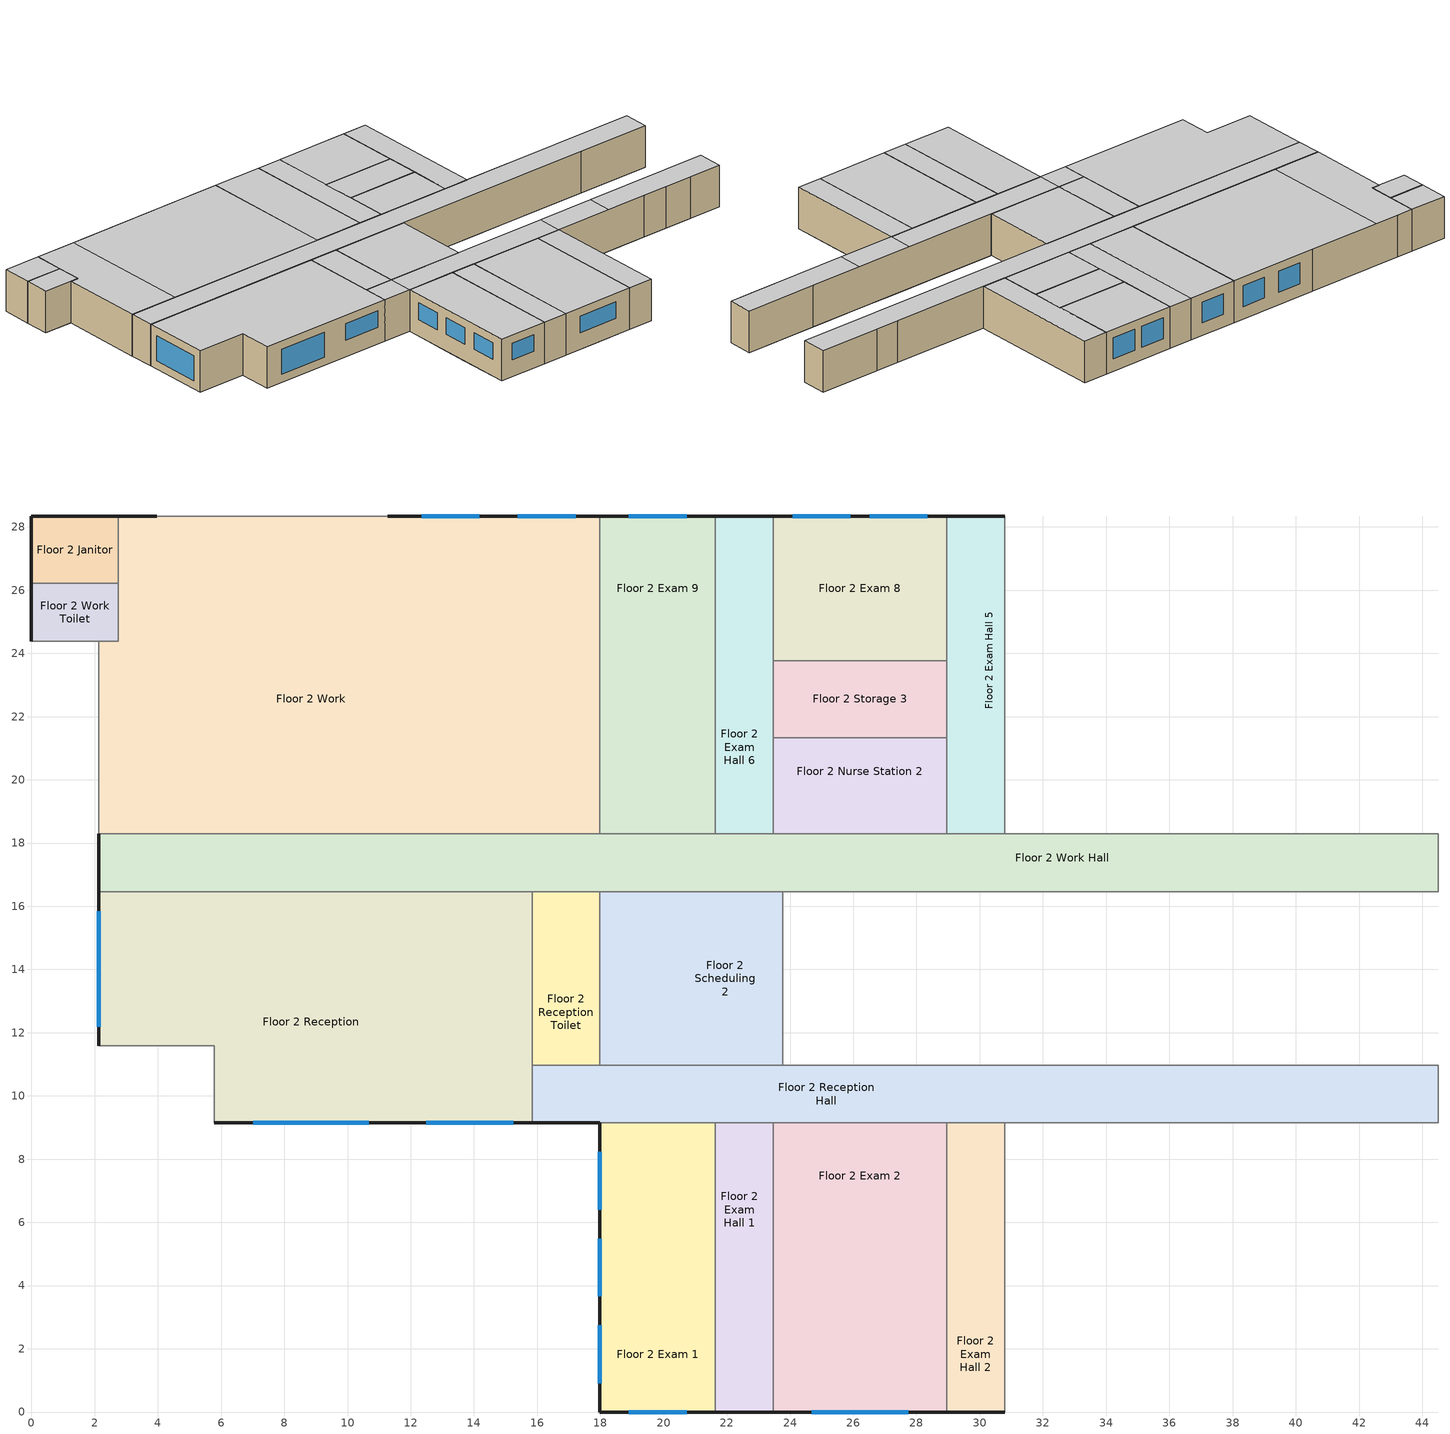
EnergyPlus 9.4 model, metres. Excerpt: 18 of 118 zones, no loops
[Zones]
Floor 2 Work
 floor to Floor 1 Elevator Pump Room (int_slab_floor): 2.74,28.35 3.96,28.35 3.96,26.21 2.74,26.21 z3.05
 floor to Floor 1 MRI Hall (int_slab_floor): 15.54,25.6 17.37,25.6 17.37,23.77 11.89,23.77 11.89,25.91 12.8,25.91 12.8,26.82 15.54,26.82 z3.05
 floor to Floor 1 Reception (int_slab_floor): 11.89,23.77 14.33,23.77 14.33,18.29 11.89,18.29 z3.05
 floor to Floor 1 Lobby (int_slab_floor): 3.96,28.35 6.4,28.35 6.4,25.91 5.79,25.91 5.79,18.29 2.13,18.29 2.13,24.38 2.74,24.38 2.74,26.21 3.96,26.21 z3.05
 floor to Floor 1 Dressing Room (int_slab_floor): 12.8,28.35 15.54,28.35 15.54,26.82 12.8,26.82 z3.05
 floor to Floor 1 Lobby Hall (int_slab_floor): 5.79,18.29 5.79,19.2 11.89,19.2 11.89,18.29 z3.05
 floor to Floor 1 Office (int_slab_floor): 14.33,23.77 17.98,23.77 17.98,18.29 14.33,18.29 z3.05
 floor to Floor 1 MRI Control Room (int_slab_floor): 12.8,28.35 12.8,25.91 6.4,25.91 6.4,28.35 z3.05
 floor to Floor 1 Procedure Room (int_slab_floor): 17.98,28.35 17.98,23.77 17.37,23.77 17.37,28.35 z3.05
 floor to Floor 1 MRI Toilet (int_slab_floor): 15.54,25.6 15.54,28.35 17.37,28.35 17.37,25.6 z3.05
 floor to Floor 1 MRI Room (int_slab_floor): 11.89,25.91 11.89,19.2 5.79,19.2 5.79,25.91 z3.05
 wall outside (nonres_ext_wall): 17.98,28.35 11.28,28.35 / 3.96,28.35 2.74,28.35 z3.05:6.1
 wall to Floor 2 Janitor (int_wall): 2.74,28.35 2.74,26.21 z3.05:6.1
 wall to Floor 2 Exam 9 (int_wall): 17.98,18.29 17.98,28.35 z3.05:6.1
 wall to NW Elevator (int_wall): 2.13,24.38 2.13,18.29 z3.05:6.1
 wall to Floor 2 Work Toilet (int_wall): 2.74,26.21 2.74,24.38 2.13,24.38 z3.05:6.1
 wall to Floor 2 Work Hall (int_wall): 2.13,18.29 17.98,18.29 z3.05:6.1
 wall to NW Stair (int_wall): 11.28,28.35 3.96,28.35 z3.05:6.1
 window (Window_U_0.40_SHGC_0.38): 17.22,28.35 15.39,28.35 / 14.17,28.35 12.34,28.35 z3.96:5.49
 ceiling to Floor 3 Office (int_slab_ceiling): 17.98,28.35 5.79,28.35 5.79,18.29 17.98,18.29 z6.1
 ceiling to Floor 3 Elevator Hall (int_slab_ceiling): 2.13,18.29 5.79,18.29 5.79,28.35 2.74,28.35 2.74,24.38 2.13,24.38 z6.1
Floor 2 Work Hall
 floor to Floor 1 Reception Hall (int_slab_floor): 15.85,16.46 15.85,16.76 20.73,16.76 20.73,16.46 z3.05
 floor to Floor 1 Nourishment (int_slab_floor): 27.13,16.46 27.13,16.76 29.26,16.76 29.26,16.46 z3.05
 floor to Floor 1 Sterile Hall (int_slab_floor): 42.06,16.46 42.06,18.29 44.5,18.29 44.5,16.46 z3.05
 floor to Floor 1 Pre-Op Hall (int_slab_floor): 20.73,18.29 23.16,18.29 23.16,16.46 20.73,16.46 z3.05
 floor to Floor 1 Reception (int_slab_floor): 14.33,16.76 15.85,16.76 15.85,16.46 11.89,16.46 11.89,18.29 14.33,18.29 z3.05
 floor to Floor 1 Nurse Janitor (int_slab_floor): 29.26,16.46 29.26,16.76 32,16.76 32,16.46 z3.05
 floor to Floor 1 Lobby (int_slab_floor): 2.13,18.29 5.79,18.29 5.79,16.46 2.13,16.46 z3.05
 floor to Floor 1 Sterile Storage (int_slab_floor): 32,16.46 32,16.76 42.06,16.76 42.06,16.46 z3.05
 floor to Floor 1 Lobby Hall (int_slab_floor): 5.79,18.29 11.89,18.29 11.89,16.46 5.79,16.46 z3.05
 floor to Floor 1 Office (int_slab_floor): 20.73,18.29 20.73,16.76 14.33,16.76 14.33,18.29 z3.05
 floor to Floor 1 Pre-Op Room 2 (int_slab_floor): 23.16,16.46 23.16,16.76 27.13,16.76 27.13,16.46 z3.05
 floor to Floor 1 Locker Room Hall (int_slab_floor): 23.16,18.29 42.06,18.29 42.06,16.76 23.16,16.76 z3.05
 wall outside (nonres_ext_wall): 2.13,18.29 2.13,16.46 z3.05:6.1
 wall to Floor 2 Exam 7 (int_wall): 38.1,18.29 30.78,18.29 z3.05:6.1
 wall to Floor 2 Exam Hall 5 (int_wall): 30.78,18.29 28.96,18.29 z3.05:6.1
 wall to Floor 2 Exam Hall 6 (int_wall): 23.47,18.29 21.64,18.29 z3.05:6.1
 wall to Floor 2 Scheduling 2 (int_wall): 17.98,16.46 23.77,16.46 z3.05:6.1
 wall to Floor 2 Exam 9 (int_wall): 21.64,18.29 17.98,18.29 z3.05:6.1
 wall to Floor 2 Nurse Station 1 (int_wall): 44.5,18.29 39.93,18.29 z3.05:6.1
 wall to Floor 2 Reception Toilet (int_wall): 15.85,16.46 17.98,16.46 z3.05:6.1
 wall to Floor 2 Scheduling 1 (int_wall): 39.01,16.46 44.5,16.46 z3.05:6.1
 wall to Floor 2 Office Hall (int_wall): 44.5,16.46 44.5,18.29 z3.05:6.1
 wall to Floor 2 X-Ray (int_wall): 23.77,16.46 39.01,16.46 z3.05:6.1
 wall to Floor 2 Nurse Station 2 (int_wall): 28.96,18.29 23.47,18.29 z3.05:6.1
 wall to Floor 2 Exam Hall 4 (int_wall): 39.93,18.29 38.1,18.29 z3.05:6.1
 wall to Floor 2 Reception (int_wall): 2.13,16.46 15.85,16.46 z3.05:6.1
 ceiling to Floor 3 Office Hall (int_slab_ceiling): 44.5,16.46 44.5,18.29 2.13,18.29 2.13,16.46 z6.1
Floor 2 Reception Hall
 floor to Floor 1 Clean (int_slab_floor): 29.26,10.97 32,10.97 32,9.14 29.26,9.14 z3.05
 floor to Floor 1 Dictation (int_slab_floor): 32,10.97 34.75,10.97 34.75,9.14 32,9.14 z3.05
 floor to Floor 1 Soil (int_slab_floor): 34.75,10.97 37.49,10.97 37.49,9.14 34.75,9.14 z3.05
 floor to Floor 1 Nourishment (int_slab_floor): 27.13,10.97 29.26,10.97 29.26,9.14 27.13,9.14 z3.05
 floor to Floor 1 Sterile Hall (int_slab_floor): 44.5,9.14 42.06,9.14 42.06,10.97 44.5,10.97 z3.05
 floor to Floor 1 Pre-Op Room 1 (int_slab_floor): 20.73,9.14 17.98,9.14 17.98,10.97 20.73,10.97 z3.05
 floor to Floor 1 Pre-Op Hall (int_slab_floor): 20.73,10.97 23.16,10.97 23.16,9.14 20.73,9.14 z3.05
 floor to Floor 1 Clean Work (int_slab_floor): 42.06,9.75 37.49,9.75 37.49,10.97 42.06,10.97 z3.05
 floor to Floor 1 Scheduling (int_slab_floor): 15.85,10.97 17.98,10.97 17.98,9.14 15.85,9.14 z3.05
 floor to Floor 1 Soil Work (int_slab_floor): 37.49,9.75 42.06,9.75 42.06,9.14 37.49,9.14 z3.05
 floor to Floor 1 Pre-Op Room 2 (int_slab_floor): 27.13,10.97 27.13,9.14 23.16,9.14 23.16,10.97 z3.05
 wall outside (nonres_ext_wall): 15.85,9.14 17.98,9.14 z3.05:6.1
 wall to Floor 2 Scheduling 2 (int_wall): 23.77,10.97 17.98,10.97 z3.05:6.1
 wall to Floor 2 X-Ray (int_wall): 39.01,10.97 23.77,10.97 z3.05:6.1
 wall to Floor 2 Exam Hall 1 (int_wall): 21.64,9.14 23.47,9.14 z3.05:6.1
 wall to Floor 2 Exam Hall 3 (int_wall): 38.1,9.14 39.93,9.14 z3.05:6.1
 wall to Floor 2 Lounge (int_wall): 42.06,9.14 44.5,9.14 z3.05:6.1
 wall to Floor 2 Reception Toilet (int_wall): 17.98,10.97 15.85,10.97 z3.05:6.1
 wall to Floor 2 Office Hall (int_wall): 44.5,9.14 44.5,10.97 z3.05:6.1
 wall to Floor 2 Exam 1 (int_wall): 17.98,9.14 21.64,9.14 z3.05:6.1
 wall to Floor 2 Reception (int_wall): 15.85,10.97 15.85,9.14 z3.05:6.1
 wall to Floor 2 Exam 3 (int_wall): 30.78,9.14 38.1,9.14 z3.05:6.1
 wall to Floor 2 Dictation (int_wall): 39.93,9.14 42.06,9.14 z3.05:6.1
 wall to Floor 2 Exam Hall 2 (int_wall): 28.96,9.14 30.78,9.14 z3.05:6.1
 wall to Floor 2 Exam 2 (int_wall): 23.47,9.14 28.96,9.14 z3.05:6.1
 wall to Floor 2 Scheduling 1 (int_wall): 44.5,10.97 39.01,10.97 z3.05:6.1
 ceiling to Floor 3 Treatment (int_slab_ceiling): 30.78,10.97 30.78,9.14 35.05,9.14 35.05,10.97 z6.1
 ceiling to Floor 3 Undeveloped 1 (int_slab_ceiling): 17.98,10.97 17.98,9.14 30.78,9.14 30.78,10.97 z6.1
 ceiling to Floor 3 Undeveloped 2 (int_slab_ceiling): 15.85,9.14 17.98,9.14 17.98,10.97 15.85,10.97 z6.1
 ceiling to Floor 3 Physical Therapy 2 (int_slab_ceiling): 44.5,9.14 44.5,10.97 35.05,10.97 35.05,9.14 z6.1
Floor 2 Storage 3
 floor to Floor 1 Locker Room (int_slab_floor): 28.96,21.34 23.47,21.34 23.47,23.77 28.96,23.77 z3.05
 wall to Floor 2 Exam Hall 6 (int_wall): 23.47,23.77 23.47,21.34 z3.05:6.1
 wall to Floor 2 Nurse Station 2 (int_wall): 23.47,21.34 28.96,21.34 z3.05:6.1
 wall to Floor 2 Exam 8 (int_wall): 28.96,23.77 23.47,23.77 z3.05:6.1
 wall to Floor 2 Exam Hall 5 (int_wall): 28.96,21.34 28.96,23.77 z3.05:6.1
 ceiling to Floor 3 Office (int_slab_ceiling): 23.47,21.34 28.96,21.34 28.96,23.77 23.47,23.77 z6.1
Floor 2 Exam Hall 1
 floor to Floor 1 Step Down (int_slab_floor): 21.64,0 21.64,3.66 23.47,3.66 23.47,0 z3.05
 floor to Floor 1 Nurse Station (int_slab_floor): 23.47,8.84 23.47,6.1 23.16,6.1 23.16,8.84 z3.05
 floor to Floor 1 Nurse Hall (int_slab_floor): 23.47,6.1 23.47,3.66 23.16,3.66 23.16,6.1 z3.05
 floor to Floor 1 Pre-Op Room 2 (int_slab_floor): 23.47,9.14 23.47,8.84 23.16,8.84 23.16,9.14 z3.05
 floor to Floor 1 Pre-Op Hall (int_slab_floor): 23.16,3.66 21.64,3.66 21.64,9.14 23.16,9.14 z3.05
 wall outside (nonres_ext_wall): 21.64,0 23.47,0 z3.05:6.1
 wall to Floor 2 Exam 1 (int_wall): 21.64,9.14 21.64,0 z3.05:6.1
 wall to Floor 2 Exam 2 (int_wall): 23.47,0 23.47,9.14 z3.05:6.1
 ceiling to Floor 3 Undeveloped 1 (int_slab_ceiling): 23.47,9.14 21.64,9.14 21.64,0 23.47,0 z6.1
Floor 2 Reception Toilet
 floor to Floor 1 Reception Hall (int_slab_floor): 17.98,16.46 17.98,14.33 15.85,14.33 15.85,16.46 z3.05
 floor to Floor 1 Scheduling (int_slab_floor): 15.85,10.97 15.85,14.33 17.98,14.33 17.98,10.97 z3.05
 wall to Floor 2 Scheduling 2 (int_wall): 17.98,10.97 17.98,16.46 z3.05:6.1
 wall to Floor 2 Reception (int_wall): 15.85,16.46 15.85,10.97 z3.05:6.1
 ceiling to Floor 3 Undeveloped 2 (int_slab_ceiling): 15.85,16.46 15.85,10.97 17.98,10.97 17.98,16.46 z6.1
Floor 2 Exam Hall 5
 floor to Floor 1 Lounge (int_slab_floor): 30.78,28.35 30.78,19.2 29.87,19.2 29.87,28.35 z3.05
 floor to Floor 1 Locker Room (int_slab_floor): 28.96,28.35 29.87,28.35 29.87,19.2 28.96,19.2 z3.05
 floor to Floor 1 Locker Room Hall (int_slab_floor): 28.96,19.2 30.78,19.2 30.78,18.29 28.96,18.29 z3.05
 wall outside (nonres_ext_wall): 30.78,28.35 28.96,28.35 z3.05:6.1
 wall to Floor 2 Exam 8 (int_wall): 28.96,28.35 28.96,23.77 z3.05:6.1
 wall to Floor 2 Exam 7 (int_wall): 30.78,18.29 30.78,28.35 z3.05:6.1
 wall to Floor 2 Nurse Station 2 (int_wall): 28.96,21.34 28.96,18.29 z3.05:6.1
 ceiling to Floor 3 Office (int_slab_ceiling): 28.96,18.29 30.78,18.29 30.78,28.35 28.96,28.35 z6.1
Floor 2 Reception
 floor to Floor 1 Reception (int_slab_floor): 11.89,16.46 15.85,16.46 15.85,9.14 11.89,9.14 z3.05
 floor to Floor 1 Cafe (int_slab_floor): 5.79,9.14 5.79,15.54 11.89,15.54 11.89,9.14 z3.05
 floor to Floor 1 Lobby (int_slab_floor): 2.13,16.46 5.79,16.46 5.79,11.58 2.13,11.58 z3.05
 floor to Floor 1 Lobby Hall (int_slab_floor): 11.89,15.54 5.79,15.54 5.79,16.46 11.89,16.46 z3.05
 wall outside (nonres_ext_wall): 5.79,9.14 15.85,9.14 / 2.13,16.46 2.13,11.58 z3.05:6.1
 wall to SW Stair (int_wall): 2.13,11.58 5.79,11.58 5.79,9.14 z3.05:6.1
 window (Window_U_0.40_SHGC_0.38): 2.13,15.85 2.13,12.19 / 7.01,9.14 10.67,9.14 z3.66:5.49; 12.5,9.14 15.24,9.14 z4.27:5.49
 ceiling to Floor 3 Undeveloped 2 (int_slab_ceiling): 2.13,16.46 2.13,11.58 5.79,11.58 5.79,9.14 15.85,9.14 15.85,16.46 z6.1
Floor 2 Janitor
 floor to Floor 1 Elevator Pump Room (int_slab_floor): 0,26.21 0,28.35 2.74,28.35 2.74,26.21 z3.05
 wall outside (nonres_ext_wall): 2.74,28.35 0,28.35 0,26.21 z3.05:6.1
 wall to Floor 2 Work Toilet (int_wall): 0,26.21 2.74,26.21 z3.05:6.1
 ceiling to Floor 3 Janitor (int_slab_ceiling): 0,28.35 0,26.21 2.74,26.21 2.74,28.35 z6.1
Floor 2 Work Toilet
 floor to Floor 1 Lobby Toilet (int_slab_floor): 0,24.38 0,26.21 2.74,26.21 2.74,24.38 z3.05
 wall outside (nonres_ext_wall): 0,26.21 0,24.38 z3.05:6.1
 wall to NW Elevator (int_wall): 0,24.38 2.13,24.38 z3.05:6.1
 ceiling to Floor 3 Office Toilet (int_slab_ceiling): 0,24.38 2.74,24.38 2.74,26.21 0,26.21 z6.1
Floor 2 Exam Hall 2
 floor to Floor 1 Recovery Room (int_slab_floor): 28.96,0 28.96,3.66 30.78,3.66 30.78,0 z3.05
 floor to Floor 1 Clean (int_slab_floor): 30.78,8.84 29.26,8.84 29.26,9.14 30.78,9.14 z3.05
 floor to Floor 1 Nurse Hall (int_slab_floor): 28.96,3.66 28.96,6.1 30.78,6.1 30.78,3.66 z3.05
 floor to Floor 1 Nourishment (int_slab_floor): 28.96,9.14 29.26,9.14 29.26,8.84 28.96,8.84 z3.05
 floor to Floor 1 Nurse Station (int_slab_floor): 28.96,6.1 28.96,8.84 30.78,8.84 30.78,6.1 z3.05
 wall outside (nonres_ext_wall): 28.96,0 30.78,0 z3.05:6.1
 wall to Floor 2 Exam 2 (int_wall): 28.96,9.14 28.96,0 z3.05:6.1
 wall to Floor 2 Exam 3 (int_wall): 30.78,0 30.78,9.14 z3.05:6.1
 ceiling to Floor 3 Undeveloped 1 (int_slab_ceiling): 30.78,9.14 28.96,9.14 28.96,0 30.78,0 z6.1
Floor 2 Exam 9
 floor to Floor 1 Procedure Room (int_slab_floor): 21.64,28.35 21.64,23.77 17.98,23.77 17.98,28.35 z3.05
 floor to Floor 1 Pre-Op Hall (int_slab_floor): 21.64,18.29 20.73,18.29 20.73,23.77 21.64,23.77 z3.05
 floor to Floor 1 Office (int_slab_floor): 17.98,23.77 20.73,23.77 20.73,18.29 17.98,18.29 z3.05
 wall outside (nonres_ext_wall): 21.64,28.35 17.98,28.35 z3.05:6.1
 wall to Floor 2 Exam Hall 6 (int_wall): 21.64,18.29 21.64,28.35 z3.05:6.1
 window (Window_U_0.40_SHGC_0.38): 20.73,28.35 18.9,28.35 z3.96:5.49
 ceiling to Floor 3 Office (int_slab_ceiling): 17.98,28.35 17.98,18.29 21.64,18.29 21.64,28.35 z6.1
Floor 2 Scheduling 2
 floor to Floor 1 Pre-Op Room 1 (int_slab_floor): 17.98,10.97 17.98,14.33 20.73,14.33 20.73,10.97 z3.05
 floor to Floor 1 Pre-Op Hall (int_slab_floor): 20.73,16.46 23.16,16.46 23.16,10.97 20.73,10.97 z3.05
 floor to Floor 1 Pre-Op Room 2 (int_slab_floor): 23.77,10.97 23.16,10.97 23.16,16.46 23.77,16.46 z3.05
 floor to Floor 1 Reception Hall (int_slab_floor): 17.98,16.46 20.73,16.46 20.73,14.33 17.98,14.33 z3.05
 wall to Floor 2 X-Ray (int_wall): 23.77,10.97 23.77,16.46 z3.05:6.1
 ceiling to Floor 3 Undeveloped 1 (int_slab_ceiling): 17.98,10.97 23.77,10.97 23.77,16.46 17.98,16.46 z6.1
Floor 2 Exam 2
 floor to Floor 1 Recovery Room (int_slab_floor): 28.96,0 25.6,0 25.6,3.66 28.96,3.66 z3.05
 floor to Floor 1 Nurse Station (int_slab_floor): 23.47,6.1 23.47,8.84 28.96,8.84 28.96,6.1 z3.05
 floor to Floor 1 Step Down (int_slab_floor): 23.47,3.66 25.6,3.66 25.6,0 23.47,0 z3.05
 floor to Floor 1 Nurse Hall (int_slab_floor): 23.47,3.66 23.47,6.1 28.96,6.1 28.96,3.66 z3.05
 floor to Floor 1 Nourishment (int_slab_floor): 28.96,8.84 27.13,8.84 27.13,9.14 28.96,9.14 z3.05
 floor to Floor 1 Pre-Op Room 2 (int_slab_floor): 23.47,9.14 27.13,9.14 27.13,8.84 23.47,8.84 z3.05
 wall outside (nonres_ext_wall): 23.47,0 28.96,0 z3.05:6.1
 window (Window_U_0.40_SHGC_0.38): 24.69,0 27.74,0 z4.27:5.49
 ceiling to Floor 3 Undeveloped 1 (int_slab_ceiling): 28.96,0 28.96,9.14 23.47,9.14 23.47,0 z6.1
Floor 2 Nurse Station 2
 floor to Floor 1 Locker Room (int_slab_floor): 28.96,21.34 28.96,19.2 23.47,19.2 23.47,21.34 z3.05
 floor to Floor 1 Locker Room Hall (int_slab_floor): 23.47,18.29 23.47,19.2 28.96,19.2 28.96,18.29 z3.05
 wall to Floor 2 Exam Hall 6 (int_wall): 23.47,21.34 23.47,18.29 z3.05:6.1
 ceiling to Floor 3 Office (int_slab_ceiling): 28.96,21.34 23.47,21.34 23.47,18.29 28.96,18.29 z6.1
Floor 2 Exam 1
 floor to Floor 1 Step Down (int_slab_floor): 17.98,3.66 21.64,3.66 21.64,0 17.98,0 z3.05
 floor to Floor 1 Vestibule (int_slab_floor): 17.98,7.92 20.73,7.92 20.73,5.49 17.98,5.49 z3.05
 floor to Floor 1 Pre-Op Toilet (int_slab_floor): 17.98,5.49 20.73,5.49 20.73,3.66 17.98,3.66 z3.05
 floor to Floor 1 Pre-Op Hall (int_slab_floor): 21.64,9.14 21.64,3.66 20.73,3.66 20.73,9.14 z3.05
 floor to Floor 1 Pre-Op Room 1 (int_slab_floor): 17.98,9.14 20.73,9.14 20.73,7.92 17.98,7.92 z3.05
 wall outside (nonres_ext_wall): 17.98,9.14 17.98,0 21.64,0 z3.05:6.1
 window (Window_U_0.40_SHGC_0.38): 17.98,2.74 17.98,0.91 / 17.98,8.23 17.98,6.4 / 17.98,5.49 17.98,3.66 / 18.9,0 20.73,0 z4.27:5.49
 ceiling to Floor 3 Undeveloped 1 (int_slab_ceiling): 21.64,0 21.64,9.14 17.98,9.14 17.98,0 z6.1
Floor 2 Exam Hall 6
 floor to Floor 1 Locker Room Hall (int_slab_floor): 23.16,18.29 23.16,19.2 23.47,19.2 23.47,18.29 z3.05
 floor to Floor 1 Pre-Op Hall (int_slab_floor): 21.64,23.77 23.16,23.77 23.16,18.29 21.64,18.29 z3.05
 floor to Floor 1 Procedure Room (int_slab_floor): 21.64,28.35 23.16,28.35 23.16,23.77 21.64,23.77 z3.05
 floor to Floor 1 Locker Room (int_slab_floor): 23.47,19.2 23.16,19.2 23.16,28.35 23.47,28.35 z3.05
 wall outside (nonres_ext_wall): 23.47,28.35 21.64,28.35 z3.05:6.1
 wall to Floor 2 Exam 8 (int_wall): 23.47,23.77 23.47,28.35 z3.05:6.1
 ceiling to Floor 3 Office (int_slab_ceiling): 23.47,28.35 21.64,28.35 21.64,18.29 23.47,18.29 z6.1
Floor 2 Exam 8
 floor to Floor 1 Locker Room (int_slab_floor): 28.96,28.35 28.96,23.77 23.47,23.77 23.47,28.35 z3.05
 wall outside (nonres_ext_wall): 28.96,28.35 23.47,28.35 z3.05:6.1
 window (Window_U_0.40_SHGC_0.38): 25.91,28.35 24.08,28.35 / 28.35,28.35 26.52,28.35 z3.96:5.49
 ceiling to Floor 3 Office (int_slab_ceiling): 28.96,23.77 28.96,28.35 23.47,28.35 23.47,23.77 z6.1
[Building]
OutPatient HealthCare: Loads convergence tolerance value=0.04; Maximum number of warmup days=25; Minimum number of warmup days=6; North axis=0; Solar distribution=FullInteriorAndExterior; Temperature convergence tolerance value=0.2; Terrain=City
[Site:GroundTemperature:BuildingSurface]
20.37, 20.33, 20.37, 20.39, 20.49, 21.49, 21.73, 21.79, 21.81, 20.84, 20.59, 20.45
[Site:Location]
Denver-Aurora-Buckley.AFB_CO_USA WMO=724695: Elevation=1726; Latitude=39.72; Longitude=-104.75; Time zone=-7
[Site:WaterMainsTemperature]
Annual average outdoor air temperature=9.95; Calculation method=Correlation; Maximum difference in monthly average outdoor air temperatures=23.7
[SizingPeriod:DesignDay] Barometric pressure=82237; Day of month=21; Daylight saving time indicator=No; Dry bulb temperature range modifier type=DefaultMultipliers; Humidity condition type=WetBulb; Rain indicator=No; Snow indicator=No
Name | Ashrae clear sky optical depth for beam irradiance taub | Ashrae clear sky optical depth for diffuse irradiance taud | Daily dry bulb temperature range | Day type | Maximum dry bulb temperature | Month | Solar model indicator | Wetbulb or dewpoint at maximum dry bulb | Wind direction | Wind speed | Sky clearness
Denver-Aurora-Buckley.AFB_CO_USA Ann Clg .4% Condns DB=>MWB | 0.423 | 2.02 | 14.8 | SummerDesignDay | 33.9 | 7 | ASHRAETau | 15 | 30 | 3.6
Denver-Aurora-Buckley.AFB_CO_USA Ann Htg 99.6% Condns DB |  |  | 0 | WinterDesignDay | -17.9 | 12 | ASHRAEClearSky | -17.9 | 180 | 2.5 | 0
[Construction]
InteriorFurnishings: Std Wood 6inch
Window_U_0.40_SHGC_0.38: Glass_8652_LayerAvg, Gap_1_W_0_0127, Glass_102_LayerAvg
int_slab_ceiling: CP02 CARPET PAD, 100mm Normalweight concrete floor
int_slab_floor: 100mm Normalweight concrete floor, CP02 CARPET PAD
int_wall: G01 13mm gypsum board, G01 13mm gypsum board
nonres_ext_wall: F07 25mm stucco, G01 16mm gypsum board, Nonres_Exterior_Wall_Insulation, G01 16mm gypsum board
[Material]
Name | Conductivity | Density | Roughness | Specific heat | Thickness | Solar absorptance | Thermal absorptance | Visible absorptance
100mm Normalweight concrete floor | 2.31 | 2322 | MediumRough | 832 | 0.1016
F07 25mm stucco | 0.72 | 1856 | Smooth | 840 | 0.0254 | 0.7 | 0.9 | 0.7
G01 13mm gypsum board | 0.16 | 800 | Smooth | 1090 | 0.0127 | 0.7 | 0.9 | 0.5
G01 16mm gypsum board | 0.16 | 800 | MediumSmooth | 1090 | 0.0159
Std Wood 6inch | 0.12 | 540 | MediumSmooth | 1210 | 0.15 | 0.7 | 0.9 | 0.7
[Material:NoMass] Solar absorptance=0.7; Thermal absorptance=0.9
Name | Roughness | Thermal resistance | Visible absorptance
CP02 CARPET PAD | VeryRough | 0.21648 | 0.8
Nonres_Exterior_Wall_Insulation | MediumSmooth | 2.81828 | 0.7
[WindowMaterial:Gas]
Gap_1_W_0_0127: Gas type=Air; Thickness=0.0127
[WindowMaterial:Glazing] Front side infrared hemispherical emissivity=0.84; Infrared transmittance at normal incidence=0; Optical data type=SpectralAverage
Name | Back side infrared hemispherical emissivity | Back side solar reflectance at normal incidence | Back side visible reflectance at normal incidence | Conductivity | Front side solar reflectance at normal incidence | Front side visible reflectance at normal incidence | Solar transmittance at normal incidence | Thickness | Visible transmittance at normal incidence
Glass_102_LayerAvg | 0.84 | 0.0748545 | 0.082564 | 1 | 0.0747638 | 0.082563 | 0.833848 | 0.003048 | 0.89926
Glass_8652_LayerAvg | 0.39 | 0.462105 | 0.306829 | 0.962 | 0.298987 | 0.209449 | 0.343691 | 0.003059 | 0.487937
[Daylighting:Controls]
Floor 2 Reception_DaylCtrl: Zone=Floor 2 Reception; Daylighting reference point name 1=Floor 2 Reception_DaylRefPt1; Fraction of zone controlled by reference point 1=0.23; Illuminance setpoint at reference point 1=300; Daylighting reference point name 2=Floor 2 Reception_DaylRefPt2; Fraction of zone controlled by reference point 2=0.54; Illuminance setpoint at reference point 2=300; Daylighting method=SplitFlux; Glare calculation azimuth angle of view direction clockwise from zone y axis=180; Glare calculation daylighting reference point=Floor 2 Reception_DaylRefPt1; Lighting control type=Stepped; Maximum allowable discomfort glare index=22; Minimum input power fraction for continuous or continuousoff dimming control=0.3; Minimum light output fraction for continuous or continuousoff dimming control=0.2; Number of stepped control steps=3; Probability lighting will be reset when needed in manual stepped control=1
[ElectricEquipment] Design level calculation method=EquipmentLevel; End use subcategory=General; Fraction latent=0; Fraction lost=0; Fraction radiant=0.5; Schedule=BLDG_EQUIP_SCH
Name | Zone or zonelist | Design level
Floor 2 Exam 1_PlugMisc_Equip | Floor 2 Exam 1 | 395.9899
Floor 2 Exam 2_PlugMisc_Equip | Floor 2 Exam 2 | 593.9849
Floor 2 Exam 8_PlugMisc_Equip | Floor 2 Exam 8 | 296.9924
Floor 2 Exam 9_PlugMisc_Equip | Floor 2 Exam 9 | 435.5889
Floor 2 Exam Hall 1_PlugMisc_Equip | Floor 2 Exam Hall 1 | 72.0742
Floor 2 Exam Hall 2_PlugMisc_Equip | Floor 2 Exam Hall 2 | 72.0742
Floor 2 Exam Hall 5_PlugMisc_Equip | Floor 2 Exam Hall 5 | 79.2816
Floor 2 Exam Hall 6_PlugMisc_Equip | Floor 2 Exam Hall 6 | 79.2816
Floor 2 Janitor_PlugMisc_Equip | Floor 2 Janitor | 6.3211
Floor 2 Nurse Station 2_PlugMisc_Equip | Floor 2 Nurse Station 2 | 360.0364
Floor 2 Reception Hall_PlugMisc_Equip | Floor 2 Reception Hall | 225.8324
Floor 2 Reception Toilet_PlugMisc_Equip | Floor 2 Reception Toilet | 50.4519
Floor 2 Reception_PlugMisc_Equip | Floor 2 Reception | 1082.37
Floor 2 Scheduling 2_PlugMisc_Equip | Floor 2 Scheduling 2 | 376.1904
Floor 2 Storage 3_PlugMisc_Equip | Floor 2 Storage 3 | 14.4483
Floor 2 Work Hall_PlugMisc_Equip | Floor 2 Work Hall | 333.9437
Floor 2 Work Toilet_PlugMisc_Equip | Floor 2 Work Toilet | 21.6223
Floor 2 Work_PlugMisc_Equip | Floor 2 Work | 1535.56
[EnergyManagementSystem:Program]
OA_BASED_OPTIMUM_START_EMS_Program: IF DaylightSavings==0 && DayOfWeek>1 && Hour==5 && OAT<23.9 && OAT>1.7; SET CLGSETP_SCH_Actuator = 25.0; SET HTGSETP_SCH_Actuator = 18.3; ELSEIF DaylightSavings==1 DayOfWeek>1 && Hour==4 && OAT<23.9 && OAT>1.7; SET CLGSETP_SCH_Actuator = 25.0; SET HTGSETP_SCH_Actuator = 18.3; ELSE; SET CLGSETP_SCH_Actuator = NULL; SET HTGSETP_SCH_Actuator = NULL; ENDIF
SetBoilerCurve: IF BoilerPLR >= PLRx; IF BoilerType == 1; SET BoilerCurve = 0.975 + 0.305*BoilerPLR - 0.527*(BoilerPLR^2) + 0.249*(BoilerPLR^3); ELSE; SET BoilerCurve = 0.907 + 0.320*BoilerPLR - 0.420*(BoilerPLR^2) + 0.193*(BoilerPLR^3); ENDIF; ELSE; IF BoilerPLR == 0; SET BoilerCurve = NULL; ELSE; IF BoilerPLR <0.05; SET BoilerCurve = (0.05/(0.05 + SkinLossRate)) * (Ecx/EtRated); ELSE; SET BoilerCurve = (BoilerPLR/(BoilerPLR + SkinLossRate)) * (Ecx/EtRated); ENDIF; ENDIF; ENDIF
SetBoilerPar: SET CapRated =  84500.5; SET EtRated =  0.82; SET CapRated = (CapRated *3.412)/1000; SET SkinLossRate = 0.02; SET BoilerType = 1; IF BoilerType  == 1; IF CapRated >10000; SET PLRx = 0.2; ELSEIF CapRated >5000; SET PLRx = 0.25; ELSEIF CapRated >1000; SET PLRx = 0.33; ELSE; SET BoilerType = 2; SET PLRx = 0.2; ENDIF; ELSE; SET PLRx = 0.2; ENDIF; IF BoilerType == 1; SET CurveX = 0.975 + 0.305 * PLRx - 0.527 * (PLRx^2) + 0.249 * (PLRx^3); ELSE; SET CurveX = 0.907 + 0.320 * PLRx - 0.420 * (PLRx^2) + 0.193 * (PLRx^3); ENDIF; SET LoadX = CapRated * PLRx; SET Etx = CurveX * EtRated; SET InputEx = LoadX/Etx; SET SkinEx = CapRated * SkinLossRate; SET Ecx = (LoadX + SkinEx)/InputEx
[EnergyManagementSystem:ProgramCallingManager]
AHU_1_Main_Manager: InsideHVACSystemIterationLoop; AHU_1_Main
BoilerCurveManager: InsideHVACSystemIterationLoop; SetBoilerCurve
BoilerParManager: BeginNewEnvironment; SetBoilerPar
OA_BASED_OPTIMUM_START_EMS_Program Manager: BeginTimestepBeforePredictor; OA_BASED_OPTIMUM_START_EMS_Program
[EnergyManagementSystem:Sensor]
Name | Output variable or output meter index key | Output variable or output meter
AHU_1_FanMassFlow | AHU-1 Supply Equipment Outlet Node | System Node Mass Flow Rate
OAT | Environment | Site Outdoor Air Drybulb Temperature
T_OA |  | Site Outdoor Air Drybulb Temperature
[Exterior:Lights] Control option=AstronomicalClock; End use subcategory=General
Name | Design level | Schedule
Exterior_Lights_a | 173.8 | Exterior_lighting_schedule_a
Exterior_Lights_b | 1402 | Exterior_lighting_schedule_b_2016
Exterior_Lights_c | 4148.2 | Exterior_lighting_schedule_c_2016
[InternalMass] Construction=InteriorFurnishings
Name | Zone or zonelist | Surface area
Floor 2 Exam 1_InternalMass_1 | Floor 2 Exam 1 | 66.8902
Floor 2 Exam 2_InternalMass_1 | Floor 2 Exam 2 | 100.3353
Floor 2 Exam 8_InternalMass_1 | Floor 2 Exam 8 | 50.1676
Floor 2 Exam 9_InternalMass_1 | Floor 2 Exam 9 | 73.5792
Floor 2 Exam Hall 1_InternalMass_1 | Floor 2 Exam Hall 1 | 33.4451
Floor 2 Exam Hall 2_InternalMass_1 | Floor 2 Exam Hall 2 | 33.4451
Floor 2 Exam Hall 5_InternalMass_1 | Floor 2 Exam Hall 5 | 36.7896
Floor 2 Exam Hall 6_InternalMass_1 | Floor 2 Exam Hall 6 | 36.7896
Floor 2 Janitor_InternalMass_1 | Floor 2 Janitor | 11.7058
Floor 2 Nurse Station 2_InternalMass_1 | Floor 2 Nurse Station 2 | 33.4451
Floor 2 Reception Hall_InternalMass_1 | Floor 2 Reception Hall | 104.7946
Floor 2 Reception Toilet_InternalMass_1 | Floor 2 Reception Toilet | 23.4116
Floor 2 Reception_InternalMass_1 | Floor 2 Reception | 182.8332
Floor 2 Scheduling 2_InternalMass_1 | Floor 2 Scheduling 2 | 63.5457
Floor 2 Storage 3_InternalMass_1 | Floor 2 Storage 3 | 26.7561
Floor 2 Work Hall_InternalMass_1 | Floor 2 Work Hall | 154.9623
Floor 2 Work Toilet_InternalMass_1 | Floor 2 Work Toilet | 10.0335
Floor 2 Work_InternalMass_1 | Floor 2 Work | 259.3853
[Lights] Design level calculation method=Watts/Area; End use subcategory=General; Fraction radiant=0.7; Fraction replaceable=1; Fraction visible=0.2; Return air fraction=0; Return air fraction calculated from plenum temperature=No
Name | Zone or zonelist | Schedule | Watts per zone floor area
Floor 2 Exam 1_Lights | Floor 2 Exam 1 | BLDG_LIGHT_EXAM_SCH | 18.0834
Floor 2 Exam 2_Lights | Floor 2 Exam 2 | BLDG_LIGHT_EXAM_SCH | 18.0834
Floor 2 Exam 8_Lights | Floor 2 Exam 8 | BLDG_LIGHT_EXAM_SCH | 18.0834
Floor 2 Exam 9_Lights | Floor 2 Exam 9 | BLDG_LIGHT_EXAM_SCH | 18.0834
Floor 2 Exam Hall 1_Lights | Floor 2 Exam Hall 1 | BLDG_LIGHT_CORRIDOR_SCH | 8.52502
Floor 2 Exam Hall 2_Lights | Floor 2 Exam Hall 2 | BLDG_LIGHT_CORRIDOR_SCH | 8.52502
Floor 2 Exam Hall 5_Lights | Floor 2 Exam Hall 5 | BLDG_LIGHT_CORRIDOR_SCH | 8.52502
Floor 2 Exam Hall 6_Lights | Floor 2 Exam Hall 6 | BLDG_LIGHT_CORRIDOR_SCH | 8.52502
Floor 2 Janitor_Lights | Floor 2 Janitor | BLDG_LIGHT_STORAGE_SCH | 4.9514
Floor 2 Nurse Station 2_Lights | Floor 2 Nurse Station 2 | BLDG_LIGHT_SCH | 8.71877
Floor 2 Reception Hall_Lights | Floor 2 Reception Hall | BLDG_LIGHT_CORRIDOR_SCH | 8.52502
Floor 2 Reception Toilet_Lights | Floor 2 Reception Toilet | BLDG_LIGHT_TOILET_SCH | 10.5486
Floor 2 Reception_Lights | Floor 2 Reception | BLDG_LIGHT_SCH | 10.7639
Floor 2 Scheduling 2_Lights | Floor 2 Scheduling 2 | BLDG_LIGHT_OFFICE_SCH | 10.0104
Floor 2 Storage 3_Lights | Floor 2 Storage 3 | BLDG_LIGHT_STORAGE_SCH | 4.9514
Floor 2 Work Hall_Lights | Floor 2 Work Hall | BLDG_LIGHT_CORRIDOR_SCH | 8.52502
Floor 2 Work Toilet_Lights | Floor 2 Work Toilet | BLDG_LIGHT_TOILET_SCH | 10.5486
Floor 2 Work_Lights | Floor 2 Work | BLDG_LIGHT_OFFICE_SCH | 10.0104
[People] Activity level schedule=ACTIVITY_SCH; Air velocity schedule=AIR_VELO_SCH; Clothing insulation calculation method=ClothingInsulationSchedule; Clothing insulation schedule=CLOTHING_SCH; Enable ashrae 55 comfort warnings=No; Fraction radiant=0.3; Mean radiant temperature calculation type=ZoneAveraged; Number of people calculation method=People/Area; Number of people schedule=BLDG_OCC_SCH; Sensible heat fraction=Autocalculate; Thermal comfort model 1 type=Fanger; Work efficiency schedule=WORK_EFF_SCH
Name | Zone or zonelist | People per zone floor area
Floor 2 Exam 1 People | Floor 2 Exam 1 | 0.215299
Floor 2 Exam 2 People | Floor 2 Exam 2 | 0.215299
Floor 2 Exam 8 People | Floor 2 Exam 8 | 0.215299
Floor 2 Exam 9 People | Floor 2 Exam 9 | 0.215299
Floor 2 Nurse Station 2 People | Floor 2 Nurse Station 2 | 0.215299
Floor 2 Reception People | Floor 2 Reception | 0.322949
Floor 2 Scheduling 2 People | Floor 2 Scheduling 2 | 0.0538248
Floor 2 Work People | Floor 2 Work | 0.0538248
[SetpointManager:Scheduled]
AHU-1 SAT setpoint: Control variable=Temperature; Schedule=CAV_SAT_SCH; Setpoint node or nodelist=AHU-1 Supply Equipment Outlet Node
[Zone] Ceiling height=-9999; Floor area=Autocalculate; Multiplier=1; Part of total floor area=Yes; Type=1
Name | Volume
Floor 2 Exam 1 | 101.9406
Floor 2 Exam 2 | 152.911
Floor 2 Exam 8 | 76.4555
Floor 2 Exam 9 | 112.1347
Floor 2 Exam Hall 1; Floor 2 Exam Hall 2; Floor 2 Nurse Station 2 | 50.9703
Floor 2 Exam Hall 5; Floor 2 Exam Hall 6 | 56.0674
Floor 2 Janitor | 17.8396
Floor 2 Reception | 278.6378
Floor 2 Reception Hall | 159.707
Floor 2 Reception Toilet | 35.6792
Floor 2 Scheduling 2 | 96.8436
Floor 2 Storage 3 | 40.7763
Floor 2 Work | 478.5547
Floor 2 Work Hall | 236.1625
Floor 2 Work Toilet | 15.2911
[ZoneInfiltration:DesignFlowRate] Constant term coefficient=0; Design flow rate calculation method=Flow/ExteriorWallArea; Flow per exterior surface area=0.00056896; Schedule=INFIL_SCH; Temperature term coefficient=0; Velocity squared term coefficient=0; Velocity term coefficient=0.224
Name | Zone or zonelist
Floor 2 Exam 1_Infiltration | Floor 2 Exam 1
Floor 2 Exam 2_Infiltration | Floor 2 Exam 2
Floor 2 Exam 8_Infiltration | Floor 2 Exam 8
Floor 2 Exam 9_Infiltration | Floor 2 Exam 9
Floor 2 Janitor_Infiltration | Floor 2 Janitor
Floor 2 Reception_Infiltration | Floor 2 Reception
Floor 2 Work Toilet_Infiltration | Floor 2 Work Toilet
Floor 2 Work_Infiltration | Floor 2 Work
[Schedule:Compact]
ACTIVITY_SCH: Through: 12/31, For: AllDays, Until: 24:00, 120
AIR_VELO_SCH: Through: 12/31, For: AllDays, Until: 24:00, 0.2
BLDG_EQUIP_SCH: Through: 12/31, For: Weekdays, Until: 04:00, 0.297138, Until: 06:00, 0.49523, Until: 18:00, 0.990461, Until: 20:00, 0.49523, Until: 24:00, 0.297138, For: SummerDesignDay, Until: 04:00, 0.3, Until: 06:00, 0.5, Until: 18:00, 1, Until: 20:00, 0.5, Until: 24:00, 0.3, For: WinterDesignDay, Until: 07:00, 0.3, Until: 09:00, 0.5, Until: 15:00, 0.8, Until: 20:00, 0.5, Until: 24:00, 0.3, For: Saturday, Until: 07:00, 0.297138, Until: 09:00, 0.49523, Until: 15:00, 0.792368, Until: 20:00, 0.49523, Until: 24:00, 0.297138, For: Sunday Holidays AllOtherDays, Until: 08:00, 0.297138, Until: 17:00, 0.49523, Until: 24:00, 0.297138
BLDG_LIGHT_CORRIDOR_SCH: Through: 12/31, For: Weekdays, Until: 4:00, 0.09519, Until: 6:00, 0.28557, Until: 7:00, 0.57114, Until: 18:00, 0.85671, Until: 20:00, 0.57114, Until: 22:00, 0.28557, Until: 24:00, 0.09519, For: SummerDesignDay, Until: 4:00, 0.1, Until: 6:00, 0.3, Until: 7:00, 0.6, Until: 18:00, 0.9, Until: 20:00, 0.6, Until: 22:00, 0.3, Until: 24:00, 0.1, For: WinterDesignDay, Until: 7:00, 0.1, Until: 9:00, 0.3, Until: 15:00, 0.4, Until: 20:00, 0.3, Until: 24:00, 0.1, For: Saturday, Until: 7:00, 0.09519, Until: 9:00, 0.28557, Until: 15:00, 0.38076, Until: 20:00, 0.28557, Until: 24:00, 0.09519, For: Sunday Holidays AllOtherDays, Until: 8:00, 0.047595, Until: 17:00, 0.09519, Until: 24:00, 0.047595
BLDG_LIGHT_EXAM_SCH: Through: 12/31, For: Weekdays, Until: 4:00, 0.078, Until: 6:00, 0.234, Until: 7:00, 0.468, Until: 18:00, 0.702, Until: 20:00, 0.468, Until: 22:00, 0.234, Until: 24:00, 0.078, For: SummerDesignDay, Until: 4:00, 0.1, Until: 6:00, 0.3, Until: 7:00, 0.6, Until: 18:00, 0.9, Until: 20:00, 0.6, Until: 22:00, 0.3, Until: 24:00, 0.1, For: WinterDesignDay, Until: 7:00, 0.1, Until: 9:00, 0.3, Until: 15:00, 0.4, Until: 20:00, 0.3, Until: 24:00, 0.1, For: Saturday, Until: 7:00, 0.078, Until: 9:00, 0.234, Until: 15:00, 0.312, Until: 20:00, 0.234, Until: 24:00, 0.078, For: Sunday Holidays AllOtherDays, Until: 8:00, 0.039, Until: 17:00, 0.078, Until: 24:00, 0.039
BLDG_LIGHT_OFFICE_SCH: Through: 12/31, For: Weekdays, Until: 4:00, 0.08591, Until: 6:00, 0.25773, Until: 7:00, 0.51546, Until: 18:00, 0.77319, Until: 20:00, 0.51546, Until: 22:00, 0.25773, Until: 24:00, 0.08591, For: SummerDesignDay, Until: 4:00, 0.1, Until: 6:00, 0.3, Until: 7:00, 0.6, Until: 18:00, 0.9, Until: 20:00, 0.6, Until: 22:00, 0.3, Until: 24:00, 0.1, For: WinterDesignDay, Until: 7:00, 0.1, Until: 9:00, 0.3, Until: 15:00, 0.4, Until: 20:00, 0.3, Until: 24:00, 0.1, For: Saturday, Until: 7:00, 0.08591, Until: 9:00, 0.25773, Until: 15:00, 0.34364, Until: 20:00, 0.25773, Until: 24:00, 0.08591, For: Sunday Holidays AllOtherDays, Until: 8:00, 0.05, Until: 17:00, 0.08591, Until: 24:00, 0.05
BLDG_LIGHT_SCH: Through: 12/31, For: Weekdays, Until: 4:00, 0.1, Until: 6:00, 0.3, Until: 7:00, 0.6, Until: 18:00, 0.9, Until: 20:00, 0.6, Until: 22:00, 0.3, Until: 24:00, 0.1, For: SummerDesignDay, Until: 4:00, 0.1, Until: 6:00, 0.3, Until: 7:00, 0.6, Until: 18:00, 0.9, Until: 20:00, 0.6, Until: 22:00, 0.3, Until: 24:00, 0.1, For: WinterDesignDay, Until: 7:00, 0.1, Until: 9:00, 0.3, Until: 15:00, 0.4, Until: 20:00, 0.3, Until: 24:00, 0.1, For: Saturday, Until: 7:00, 0.1, Until: 9:00, 0.3, Until: 15:00, 0.4, Until: 20:00, 0.3, Until: 24:00, 0.1, For: Sunday Holidays AllOtherDays, Until: 8:00, 0.05, Until: 17:00, 0.1, Until: 24:00, 0.05
BLDG_LIGHT_STORAGE_SCH: Through: 12/31, For: Weekdays, Until: 4:00, 0.06713, Until: 6:00, 0.20139, Until: 7:00, 0.40278, Until: 18:00, 0.60417, Until: 20:00, 0.40278, Until: 22:00, 0.20139, Until: 24:00, 0.06713, For: SummerDesignDay, Until: 4:00, 0.1, Until: 6:00, 0.3, Until: 7:00, 0.6, Until: 18:00, 0.9, Until: 20:00, 0.6, Until: 22:00, 0.3, Until: 24:00, 0.1, For: WinterDesignDay, Until: 7:00, 0.1, Until: 9:00, 0.3, Until: 15:00, 0.4, Until: 20:00, 0.3, Until: 24:00, 0.1, For: Saturday, Until: 7:00, 0.06713, Until: 9:00, 0.20139, Until: 15:00, 0.26852, Until: 20:00, 0.20139, Until: 24:00, 0.06713, For: Sunday Holidays AllOtherDays, Until: 8:00, 0.033565, Until: 17:00, 0.06713, Until: 24:00, 0.033565
BLDG_LIGHT_TOILET_SCH: Through: 12/31, For: Weekdays, Until: 4:00, 0.066, Until: 6:00, 0.198, Until: 7:00, 0.396, Until: 18:00, 0.594, Until: 20:00, 0.396, Until: 22:00, 0.198, Until: 24:00, 0.066, For: SummerDesignDay, Until: 4:00, 0.1, Until: 6:00, 0.3, Until: 7:00, 0.6, Until: 18:00, 0.9, Until: 20:00, 0.6, Until: 22:00, 0.3, Until: 24:00, 0.1, For: WinterDesignDay, Until: 7:00, 0.1, Until: 9:00, 0.3, Until: 15:00, 0.4, Until: 20:00, 0.3, Until: 24:00, 0.1, For: Saturday, Until: 7:00, 0.066, Until: 9:00, 0.198, Until: 15:00, 0.264, Until: 20:00, 0.198, Until: 24:00, 0.066, For: Sunday Holidays AllOtherDays, Until: 8:00, 0.033, Until: 17:00, 0.066, Until: 24:00, 0.033
BLDG_OCC_SCH: Through: 12/31, For: Weekdays, Until: 04:00, 0.05, Until: 06:00, 0.2, Until: 07:00, 0.5, Until: 18:00, 0.9, Until: 20:00, 0.5, Until: 22:00, 0.2, Until: 24:00, 0.05, For: SummerDesignDay, Until: 04:00, 0.05, Until: 06:00, 0.2, Until: 07:00, 0.5, Until: 18:00, 0.9, Until: 20:00, 0.5, Until: 22:00, 0.2, Until: 24:00, 0.05, For: WinterDesignDay, Until: 07:00, 0.05, Until: 09:00, 0.2, Until: 15:00, 0.3, Until: 20:00, 0.2, Until: 24:00, 0.05, For: Saturday, Until: 07:00, 0.05, Until: 09:00, 0.2, Until: 15:00, 0.3, Until: 20:00, 0.2, Until: 24:00, 0.05, For: Sunday Holidays AllOtherDays, Until: 08:00, 0, Until: 17:00, 0.05, Until: 24:00, 0
CAV_SAT_SCH: Through: 12/31, For: AllDays, Until: 24:00, 11.1
CLOTHING_SCH: Through: 04/30, For: AllDays, Until: 24:00, 1, Through: 09/30, For: AllDays, Until: 24:00, 0.5, Through: 12/31, For: AllDays, Until: 24:00, 1
Exterior_lighting_schedule_a: Through:12/31, For:AllDays, Until: 06:00, 0, Until: 24:00, 1
Exterior_lighting_schedule_b_2016: Through:12/31, For:AllDays, Until: 06:00, 0.5, Until: 24:00, 1
Exterior_lighting_schedule_c_2016: Through:12/31, For:AllDays, Until: 06:00, 0.5, Until: 19:00, 1, Until: 24:00, 0.5
INFIL_SCH: Through: 12/31, For: Weekdays, Until: 24:00, 0.25, For: Saturday, Until: 24:00, 0.25, For: SummerDesignDay WinterDesignDay, Until: 24:00, 1, For: Sunday Holidays AllOtherDays, Until: 24:00, 0.25
WORK_EFF_SCH: Through: 12/31, For: AllDays, Until: 24:00, 0
